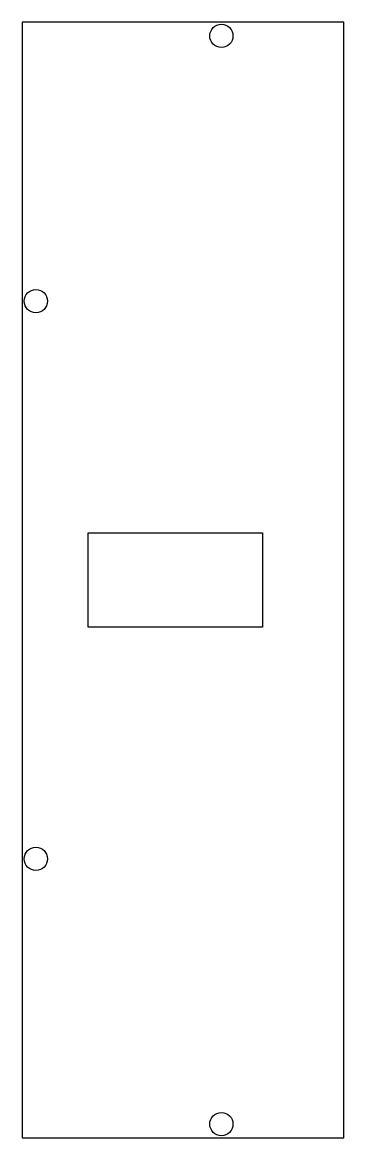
# Model space of a CAD drawing. Header units: millimetres. Extents: x -57 to -15, y -144 to 0.
import ezdxf

# ---------------------------------------------------------------- set-up
doc = ezdxf.new("R2010")
doc.units = ezdxf.units.MM
doc.layers.get('0').update_dxf_attribs({"linetype": 'CONTINUOUS'})

msp = doc.modelspace()

# ---------------------------------------------------------------- linework, layer by layer
for points in [[(-56.5, 0), (-56.5, -144), (-15.01, -144), (-15.01, 0)], [(-48, -78.1), (-48, -65.9), (-25.5, -65.9), (-25.5, -78.1)]]:
    msp.add_lwpolyline(points, close=True)
for centre in [(-30.8, -1.75), (-54.75, -36), (-54.75, -108), (-30.8, -142.25)]:
    msp.add_circle(centre, 1.5)

doc.saveas('drawing.dxf')
